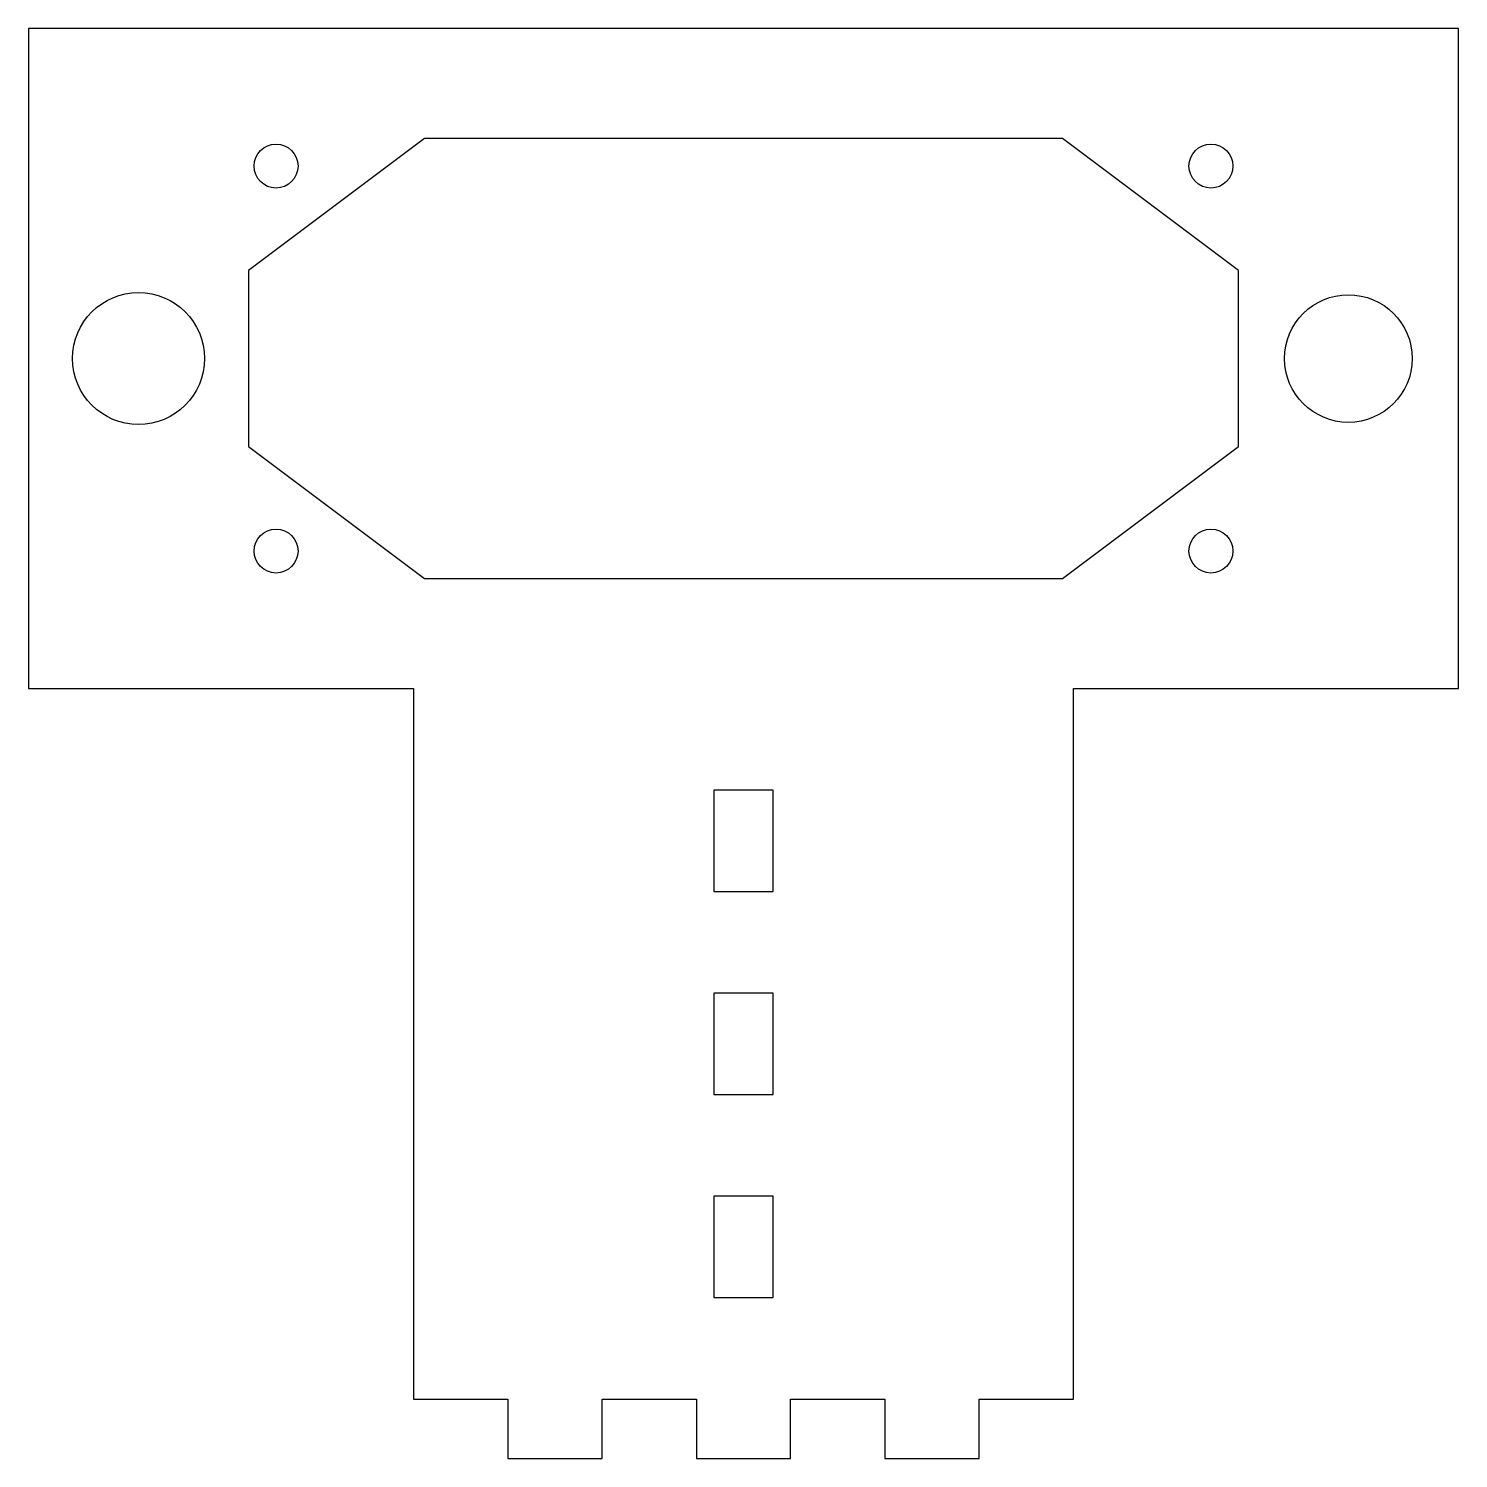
# Model space of a CAD drawing. Header units: millimetres. Extents: x -32.5 to 32.5, y -32.5 to 32.5.
import ezdxf

# ---------------------------------------------------------------- set-up
doc = ezdxf.new("R2010")
doc.units = ezdxf.units.MM

msp = doc.modelspace()

# ---------------------------------------------------------------- linework, layer by layer
at = {"color": 7, "linetype": 'Continuous', "lineweight": 25}
for p, q in [((32.5, 32.5), (-32.5, 32.5)), ((-32.5, 32.5), (-32.5, 2.5)), ((32.5, 2.5), (32.5, 32.5)), ((-14.5, 27.5), (-22.5, 21.5)), ((14.5, 27.5), (-14.5, 27.5)), ((22.5, 21.5), (14.5, 27.5)), ((-22.5, 21.5), (-22.5, 13.5)), ((22.5, 13.5), (22.5, 21.5)), ((-22.5, 13.5), (-14.5, 7.5)), ((14.5, 7.5), (22.5, 13.5)), ((-14.5, 7.5), (14.5, 7.5)), ((-32.5, 2.5), (-15, 2.5)), ((-15, 2.5), (-15, -29.8)), ((15, -29.8), (15, 2.5)), ((15, 2.5), (32.5, 2.5)), ((1.35, -2.114), (-1.35, -2.114)), ((-1.35, -2.114), (-1.35, -6.729)), ((1.35, -6.729), (1.35, -2.114)), ((-1.35, -6.729), (1.35, -6.729)), ((1.35, -11.343), (-1.35, -11.343)), ((-1.35, -11.343), (-1.35, -15.957)), ((1.35, -15.957), (1.35, -11.343)), ((-1.35, -15.957), (1.35, -15.957)), ((1.35, -20.571), (-1.35, -20.571)), ((-1.35, -20.571), (-1.35, -25.186)), ((1.35, -25.186), (1.35, -20.571)), ((-1.35, -25.186), (1.35, -25.186)), ((-15, -29.8), (-10.714, -29.8)), ((-10.714, -29.8), (-10.714, -32.5)), ((-6.429, -32.5), (-6.429, -29.8)), ((-6.429, -29.8), (-2.143, -29.8)), ((-2.143, -29.8), (-2.143, -32.5)), ((2.143, -32.5), (2.143, -29.8)), ((2.143, -29.8), (6.429, -29.8)), ((6.429, -29.8), (6.429, -32.5)), ((10.714, -32.5), (10.714, -29.8)), ((10.714, -29.8), (15, -29.8)), ((-10.714, -32.5), (-6.429, -32.5)), ((-2.143, -32.5), (2.143, -32.5)), ((6.429, -32.5), (10.714, -32.5))]:
    msp.add_line(p, q, dxfattribs=at)
for centre, radius in [((-21.25, 26.25), 1), ((21.25, 26.25), 1), ((-27.5, 17.5), 3), ((27.5, 17.5), 2.9), ((-21.25, 8.75), 1), ((21.25, 8.75), 1)]:
    msp.add_circle(centre, radius, dxfattribs=at)

doc.saveas('drawing.dxf')
